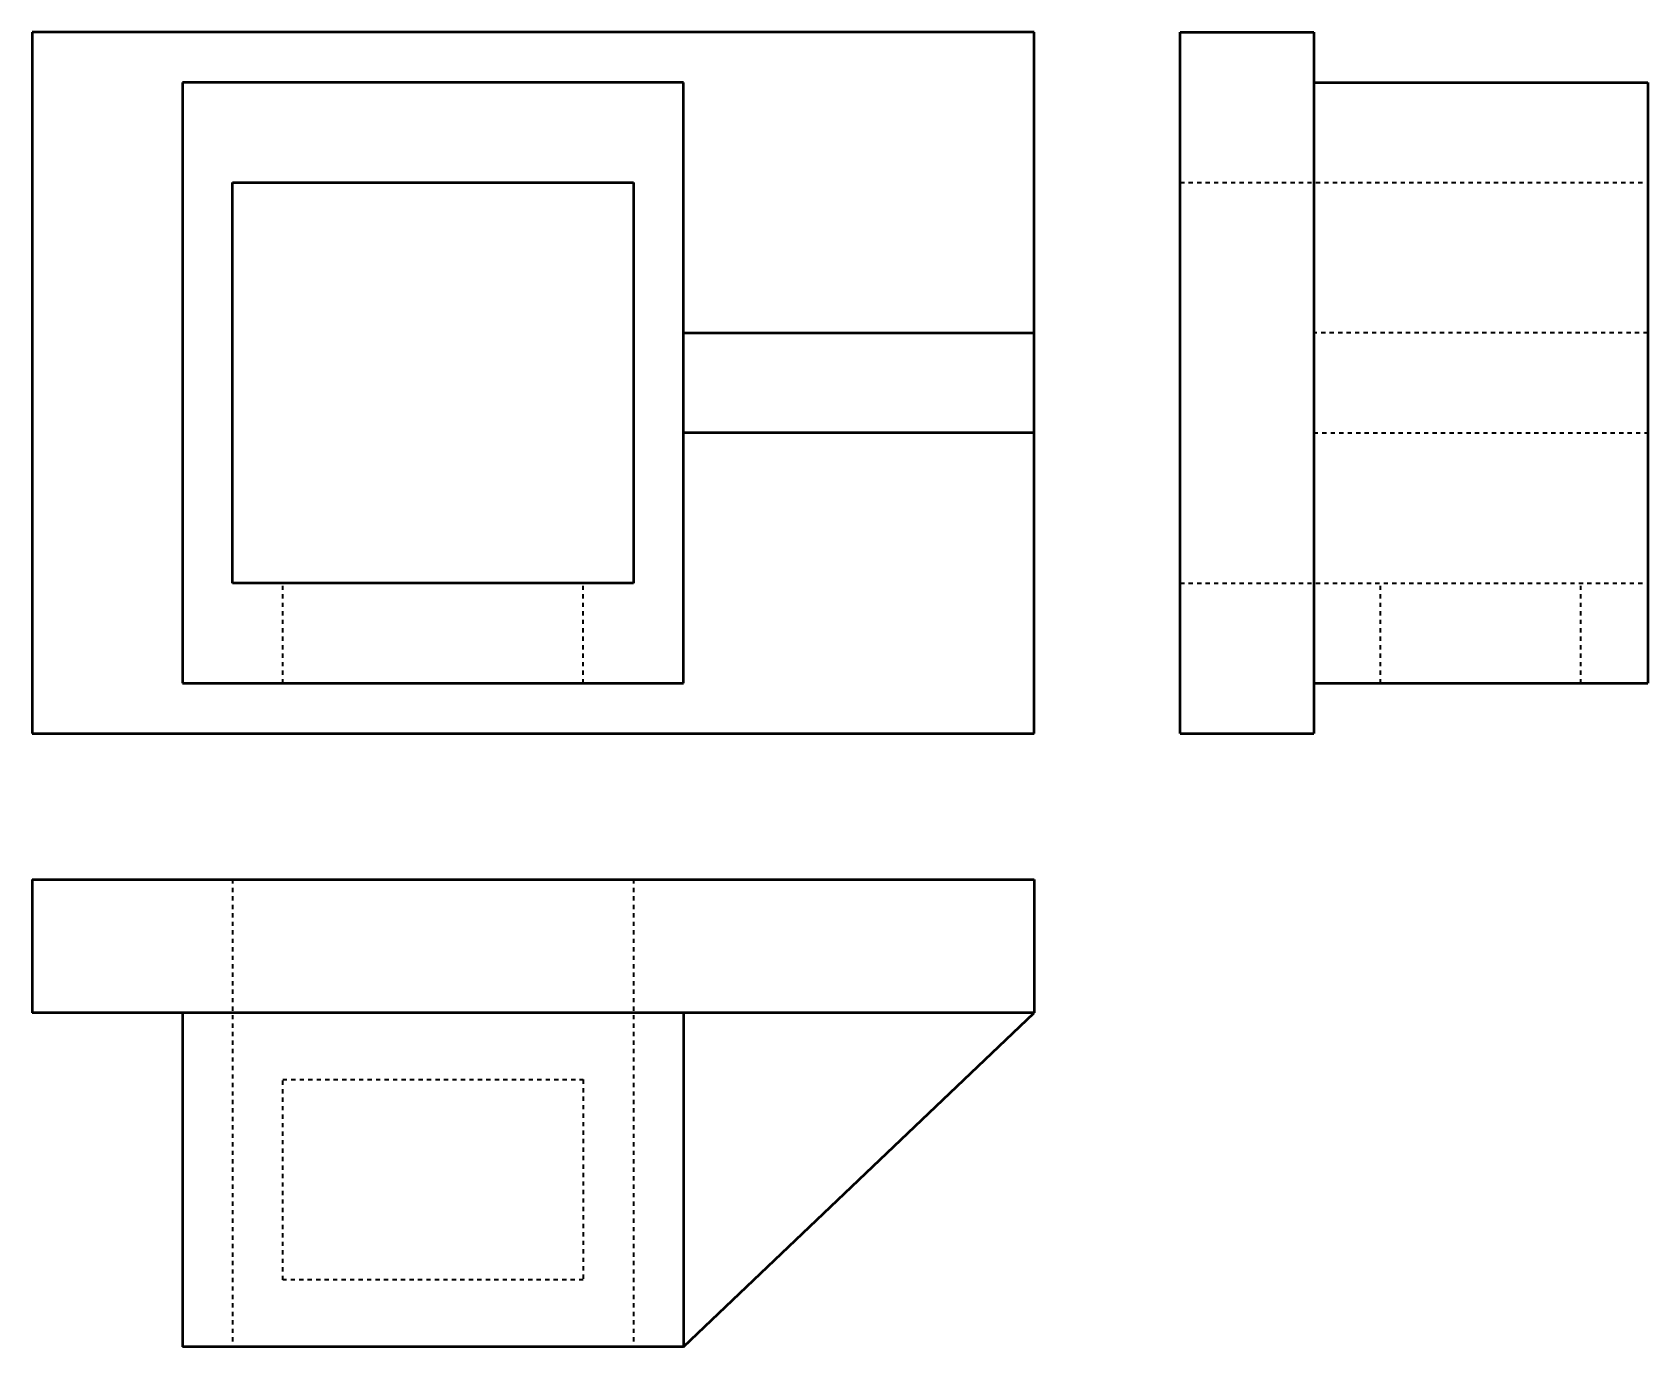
# Model space of a CAD drawing. Header units: millimetres. Extents: x 1.2 to 39.3, y 2 to 33.
import ezdxf

# ---------------------------------------------------------------- set-up
doc = ezdxf.new("R2010")
doc.units = ezdxf.units.MM
doc.header["$LTSCALE"] = 0.437318
doc.header["$MEASUREMENT"] = 0
doc.linetypes.add('DASHED', pattern=[0.2067, 0.1654, -0.0413])
doc.layers.add('Hidden(Default)', color=7, linetype='DASHED', lineweight=35)
doc.layers.add('Visible(Default)', color=7, linetype='Continuous', lineweight=50)

msp = doc.modelspace()

# ---------------------------------------------------------------- linework, layer by layer
at = {"layer": 'Hidden(Default)', "ltscale": 1.016261}
for p, q in [((28.304, 29.426), (39.328, 29.426)), ((28.304, 19.977), (39.328, 19.977)), ((5.963, 12.99), (5.963, 1.967)), ((15.412, 12.99), (15.412, 1.967))]:
    msp.add_line(p, q, dxfattribs=at)
at = {"layer": 'Hidden(Default)', "ltscale": 0.967868}
for p, q in [((39.328, 25.883), (31.454, 25.883)), ((31.454, 23.52), (39.328, 23.52))]:
    msp.add_line(p, q, dxfattribs=at)
at = {"layer": 'Hidden(Default)', "ltscale": 0.871081}
for p, q in [((7.144, 17.615), (7.144, 19.977)), ((14.231, 17.615), (14.231, 19.977)), ((33.029, 17.615), (33.029, 19.977)), ((37.753, 17.615), (37.753, 19.977))]:
    msp.add_line(p, q, dxfattribs=at)
at = {"layer": 'Hidden(Default)', "ltscale": 0.979966}
for p, q in [((7.144, 8.266), (14.231, 8.266)), ((14.231, 3.542), (7.144, 3.542))]:
    msp.add_line(p, q, dxfattribs=at)
at = {"layer": 'Hidden(Default)', "ltscale": 1.045298}
for p, q in [((7.144, 3.542), (7.144, 8.266)), ((14.231, 8.266), (14.231, 3.542))]:
    msp.add_line(p, q, dxfattribs=at)
at = {"layer": 'Visible(Default)'}
for p, q in [((1.239, 32.969), (1.239, 16.434)), ((24.861, 32.969), (1.239, 32.969)), ((24.861, 25.883), (24.861, 32.969)), ((28.304, 16.434), (28.304, 32.969)), ((28.304, 32.969), (31.454, 32.969)), ((31.454, 32.969), (31.454, 16.434)), ((16.593, 31.788), (4.782, 31.788)), ((4.782, 31.788), (4.782, 17.615)), ((16.593, 25.883), (16.593, 31.788)), ((31.454, 31.788), (39.328, 31.788)), ((39.328, 31.788), (39.328, 17.615)), ((5.963, 29.426), (15.412, 29.426)), ((5.963, 19.977), (5.963, 29.426)), ((15.412, 29.426), (15.412, 19.977)), ((16.593, 25.883), (24.861, 25.883)), ((16.593, 23.52), (16.593, 25.883)), ((24.861, 23.52), (24.861, 25.883)), ((24.861, 23.52), (16.593, 23.52)), ((16.593, 17.615), (16.593, 23.52)), ((24.861, 16.434), (24.861, 23.52)), ((15.412, 19.977), (5.963, 19.977)), ((4.782, 17.615), (16.593, 17.615)), ((31.454, 17.615), (39.328, 17.615)), ((1.239, 16.434), (24.861, 16.434)), ((28.304, 16.434), (31.454, 16.434)), ((1.239, 12.99), (1.239, 9.841)), ((1.239, 12.99), (24.861, 12.99)), ((24.861, 12.99), (24.861, 9.841)), ((24.861, 9.841), (1.239, 9.841)), ((4.782, 9.841), (4.782, 1.967)), ((16.593, 1.967), (24.861, 9.841)), ((16.593, 9.841), (16.593, 1.967)), ((16.593, 1.967), (4.782, 1.967))]:
    msp.add_line(p, q, dxfattribs=at)

doc.saveas('drawing.dxf')
